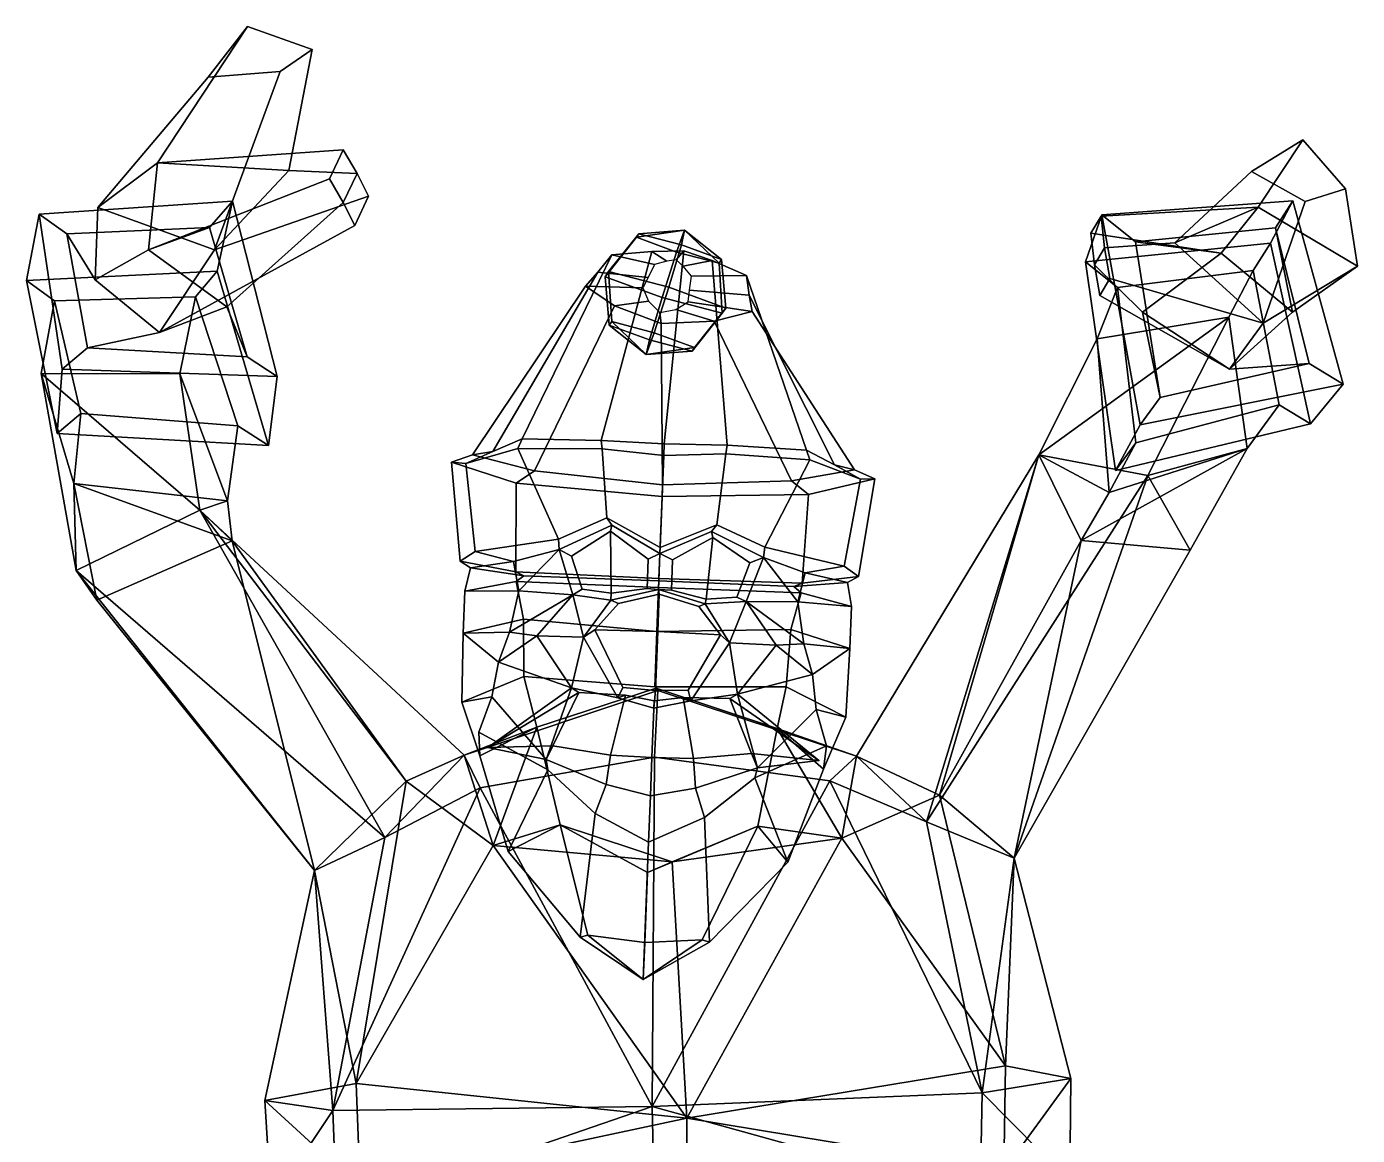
# Model space of a CAD drawing. Extents: x -200 to 218, y -157 to 389.
# Drawn here: x -199.6 to 218.1, y 40.8 to 388.7 of the extents above; entities that cross this region are included whole.
import ezdxf

# ---------------------------------------------------------------- set-up
doc = ezdxf.new("R2010")
doc.units = 0

msp = doc.modelspace()

# ---------------------------------------------------------------- linework, layer by layer
for p in [(-54.813236, 162.48407, 96.495125), (49.113754, 158.41626, 96.495125)]:
    msp.add_point(p)
for points in [[(-142.585358, 372.812683, 122.123642), (-130.232422, 388.667908, 113.663635), (-158.495972, 345.93396, 67.341156), (-177.204926, 331.874329, 95.121826)], [(-109.974281, 381.507629, 112.870102), (-117.239578, 343.550812, 74.044014), (-158.495972, 345.93396, 67.341156), (-130.232422, 388.667908, 113.663635)], [(-119.979156, 374.545349, 127.890564), (-109.974281, 381.507629, 112.870102), (-130.232422, 388.667908, 113.663635), (-142.585358, 372.812683, 122.123642)], [(-119.979156, 374.545349, 127.890564), (-140.543137, 318.675262, 93.041985), (-117.239578, 343.550812, 74.044014), (-109.974281, 381.507629, 112.870102)], [(-119.979156, 374.545349, 127.890564), (-142.585358, 372.812683, 122.123642), (-177.204926, 331.874329, 95.121826), (-140.543137, 318.675262, 93.041985)], [(184.880081, 343.250671, 156.438095), (200.959854, 353.109711, 146.116684), (186.918152, 332.044098, 81.852684), (160.829391, 320.838104, 112.617928)], [(201.709122, 333.791351, 157.658798), (214.331085, 337.728485, 138.358932), (200.959854, 353.109711, 146.116684), (184.880081, 343.250671, 156.438095)], [(214.331085, 337.728485, 138.358932), (218.090103, 313.475159, 83.575615), (186.918152, 332.044098, 81.852684), (200.959854, 353.109711, 146.116684)], [(-100.255257, 350.033386, 57.254444), (-104.489998, 340.923004, 49.097813), (-161.255203, 318.606934, 45.715759), (-158.495972, 345.93396, 67.341156)], [(-95.846313, 342.586884, 64.630157), (-100.255257, 350.033386, 57.254444), (-158.495972, 345.93396, 67.341156), (-117.239578, 343.550812, 74.044014)], [(-95.846313, 342.586884, 64.630157), (-100.19709, 333.46286, 56.520096), (-104.489998, 340.923004, 49.097813), (-100.255257, 350.033386, 57.254444)], [(-177.204926, 331.874329, 95.121826), (-158.495972, 345.93396, 67.341156), (-161.255203, 318.606934, 45.715759), (-178.058868, 309.168854, 63.144478)], [(-92.24482, 335.431396, 72.144737), (-95.846313, 342.586884, 64.630157), (-117.239578, 343.550812, 74.044014), (-140.543137, 318.675262, 93.041985)], [(-92.24482, 335.431396, 72.144737), (-96.502647, 326.293091, 63.968479), (-100.19709, 333.46286, 56.520096), (-95.846313, 342.586884, 64.630157)], [(201.709122, 333.791351, 157.658798), (184.880081, 343.250671, 156.438095), (160.829391, 320.838104, 112.617928), (188.53688, 295.605042, 101.738564)], [(-100.19709, 333.46286, 56.520096), (-136.666946, 300.692322, 53.463169), (-161.255203, 318.606934, 45.715759), (-104.489998, 340.923004, 49.097813)], [(-92.24482, 335.431396, 72.144737), (-140.543137, 318.675262, 93.041985), (-157.815994, 292.685608, 71.540382), (-96.502647, 326.293091, 63.968479)], [(201.709122, 333.791351, 157.658798), (188.53688, 295.605042, 101.738564), (218.090103, 313.475159, 83.575615), (214.331085, 337.728485, 138.358932)], [(-195.607239, 329.837646, 53.013042), (-134.94342, 333.895111, 40.059704), (-139.753647, 311.889343, 16.777281), (-199.55481, 308.97583, 27.592255)], [(-195.607239, 329.837646, 53.013042), (-186.951065, 323.644257, 57.070282), (-142.132172, 325.601563, 48.111446), (-134.94342, 333.895111, 40.059704)], [(-140.543137, 318.675262, 93.041985), (-177.204926, 331.874329, 95.121826), (-178.058868, 309.168854, 63.144478), (-157.815994, 292.685608, 71.540382)], [(-96.502647, 326.293091, 63.968479), (-157.815994, 292.685608, 71.540382), (-136.666946, 300.692322, 53.463169), (-100.19709, 333.46286, 56.520096)], [(-120.94297, 278.879181, 85.915482), (-134.94342, 333.895111, 40.059704), (-142.132172, 325.601563, 48.111446), (-130.387238, 285.039368, 81.996368)], [(-123.670647, 257.184784, 61.032269), (-139.753647, 311.889343, 16.777281), (-134.94342, 333.895111, 40.059704), (-120.94297, 278.879181, 85.915482)], [(197.819794, 333.975708, 54.984898), (190.836319, 320.729492, 25.441973), (132.737564, 314.895172, 42.533684), (137.902237, 329.571289, 70.948494)], [(137.632401, 329.221741, 114.616631), (186.918152, 332.044098, 81.852684), (175.292953, 317.634735, 54.133537), (134.473602, 323.90271, 103.250366)], [(138.677383, 319.241425, 119.96373), (160.829391, 320.838104, 112.617928), (186.918152, 332.044098, 81.852684), (137.632401, 329.221741, 114.616631)], [(197.819794, 333.975708, 54.984898), (137.902237, 329.571289, 70.948494), (148.477859, 321.116608, 72.350616), (192.401031, 325.506134, 60.337612)], [(218.090103, 313.475159, 83.575615), (197.72998, 299.045135, 58.208683), (175.292953, 317.634735, 54.133537), (186.918152, 332.044098, 81.852684)], [(203.395813, 264.001343, 49.248482), (190.836319, 320.729492, 25.441973), (197.819794, 333.975708, 54.984898), (213.584595, 276.474762, 79.385803)], [(213.584595, 276.474762, 79.385803), (197.819794, 333.975708, 54.984898), (192.401031, 325.506134, 60.337612), (202.932617, 282.975006, 78.929428)], [(-189.956467, 261.041382, 66.997025), (-188.448746, 281.147217, 94.585754), (-195.607239, 329.837646, 53.013042), (-199.55481, 308.97583, 27.592255)], [(-188.448746, 281.147217, 94.585754), (-180.425171, 287.856537, 87.764206), (-186.951065, 323.644257, 57.070282), (-195.607239, 329.837646, 53.013042)], [(142.200928, 249.366486, 71.277229), (149.966263, 263.759918, 100.083313), (137.902237, 329.571289, 70.948494), (132.737564, 314.895172, 42.533684)], [(138.677383, 319.241425, 119.96373), (137.632401, 329.221741, 114.616631), (134.473602, 323.90271, 103.250366), (135.634048, 313.914734, 108.548187)], [(149.966263, 263.759918, 100.083313), (156.148346, 272.312347, 94.503082), (148.477859, 321.116608, 72.350616), (137.902237, 329.571289, 70.948494)], [(-178.058868, 309.168854, 63.144478), (-161.255203, 318.606934, 45.715759), (-142.132172, 325.601563, 48.111446), (-186.951065, 323.644257, 57.070282)], [(-157.815994, 292.685608, 71.540382), (-178.058868, 309.168854, 63.144478), (-186.951065, 323.644257, 57.070282), (-180.425171, 287.856537, 87.764206)], [(-136.666946, 300.692322, 53.463169), (-130.387238, 285.039368, 81.996368), (-142.132172, 325.601563, 48.111446), (-161.255203, 318.606934, 45.715759)], [(-16.898239, 311.809662, 3.857715), (-7.415813, 323.689545, -0.639386), (-8.174146, 322.552643, -15.505168), (-17.970688, 310.201843, -17.165756)], [(-8.174146, 322.552643, -15.505168), (4.435952, 317.939911, -23.29143), (-0.137295, 303.678467, -28.177118), (-17.970688, 310.201843, -17.165756)], [(2.007597, 306.894135, 13.869734), (5.95262, 320.213745, 6.440195), (-7.415813, 323.689545, -0.639386), (-16.898239, 311.809662, 3.857715)], [(-7.415813, 323.689545, -0.639386), (6.95848, 324.789063, -8.952443), (-8.174146, 322.552643, -15.505168)], [(6.95848, 324.789063, -8.952443), (4.435952, 317.939911, -23.29143), (-8.174146, 322.552643, -15.505168)], [(5.95262, 320.213745, 6.440195), (6.95848, 324.789063, -8.952443), (-7.415813, 323.689545, -0.639386)], [(6.95848, 324.789063, -8.952443), (17.804419, 314.464111, -16.21179), (4.435952, 317.939911, -23.29143)], [(5.95262, 320.213745, 6.440195), (18.562752, 315.601013, -1.346008), (6.95848, 324.789063, -8.952443)], [(18.562752, 315.601013, -1.346008), (17.804419, 314.464111, -16.21179), (6.95848, 324.789063, -8.952443)], [(135.634048, 313.914734, 108.548187), (134.473602, 323.90271, 103.250366), (175.292953, 317.634735, 54.133537), (150.642349, 299.045135, 71.128242)], [(197.72998, 299.045135, 58.208683), (192.401031, 325.506134, 60.337612), (148.477859, 321.116608, 72.350616), (175.292953, 317.634735, 54.133537)], [(177.977982, 281.15152, 73.632172), (202.932617, 282.975006, 78.929428), (192.401031, 325.506134, 60.337612), (197.72998, 299.045135, 58.208683)], [(-44.06731, 259.303375, 88.605896), (-19.205849, 258.846558, 101.565422), (-3.289166, 318.135406, 61.421307), (-15.861314, 317.079071, 57.821095)], [(0.554859, 257.755463, 108.993706), (6.658741, 318.353058, 63.492741), (-3.289166, 318.135406, 61.421307), (-19.205849, 258.846558, 101.565422)], [(1.375673, 315.06604, 1.303043), (-2.449721, 313.997314, 1.568212), (-15.861314, 317.079071, 57.821095), (-3.289166, 318.135406, 61.421307)], [(4.320117, 315.468109, 1.128927), (1.375673, 315.06604, 1.303043), (-3.289166, 318.135406, 61.421307), (6.658741, 318.353058, 63.492741)], [(17.804419, 314.464111, -16.21179), (18.768541, 298.762939, -18.16507), (-0.137295, 303.678467, -28.177118), (4.435952, 317.939911, -23.29143)], [(0.554859, 257.755463, 108.993706), (20.340391, 257.298676, 101.565422), (15.579742, 315.253021, 61.207088), (6.658741, 318.353058, 63.492741)], [(2.007597, 306.894135, 13.869734), (19.84099, 300.370758, 2.858402), (18.562752, 315.601013, -1.346008), (5.95262, 320.213745, 6.440195)], [(4.320117, 315.468109, 1.128927), (6.658741, 318.353058, 63.492741), (15.579742, 315.253021, 61.207088), (6.521068, 313.46402, 1.163087)], [(190.836319, 320.729492, 25.441973), (185.370117, 312.110352, 30.877335), (142.791077, 306.766479, 43.909924), (132.737564, 314.895172, 42.533684)], [(140.435699, 309.626373, 124.973656), (138.677383, 319.241425, 119.96373), (135.634048, 313.914734, 108.548187), (137.278259, 304.291046, 113.56955)], [(140.435699, 309.626373, 124.973656), (188.53688, 295.605042, 101.738564), (160.829391, 320.838104, 112.617928), (138.677383, 319.241425, 119.96373)], [(150.642349, 299.045135, 71.128242), (175.292953, 317.634735, 54.133537), (148.477859, 321.116608, 72.350616), (156.148346, 272.312347, 94.503082)], [(203.395813, 264.001343, 49.248482), (193.526672, 270.00885, 48.832775), (185.370117, 312.110352, 30.877335), (190.836319, 320.729492, 25.441973)], [(-53.268314, 255.380371, 60.679428), (-44.06731, 259.303375, 88.605896), (-15.861314, 317.079071, 57.821095), (-20.298611, 311.62561, 50.162262)], [(-2.449721, 313.997314, 1.568212), (-4.477574, 309.974274, 1.955243), (-20.298611, 311.62561, 50.162262), (-15.861314, 317.079071, 57.821095)], [(6.521068, 313.46402, 1.163087), (15.579742, 315.253021, 61.207088), (26.392281, 310.624481, 57.341393), (9.072483, 310.409821, 1.254806)], [(45.161507, 255.810852, 88.605896), (26.392281, 310.624481, 57.341393), (15.579742, 315.253021, 61.207088), (20.340391, 257.298676, 101.565422)], [(19.84099, 300.370758, 2.858402), (18.768541, 298.762939, -18.16507), (17.804419, 314.464111, -16.21179), (18.562752, 315.601013, -1.346008)], [(142.200928, 249.366486, 71.277229), (132.737564, 314.895172, 42.533684), (142.791077, 306.766479, 43.909924), (148.525116, 258.047455, 65.601013)], [(137.278259, 304.291046, 113.56955), (135.634048, 313.914734, 108.548187), (150.642349, 299.045135, 71.128242), (177.977982, 281.15152, 73.632172)], [(188.53688, 295.605042, 101.738564), (177.977982, 281.15152, 73.632172), (197.72998, 299.045135, 58.208683), (218.090103, 313.475159, 83.575615)], [(-199.55481, 308.97583, 27.592255), (-139.753647, 311.889343, 16.777281), (-146.551987, 303.930664, 24.489925), (-190.793564, 302.666718, 31.733238)], [(-123.670647, 257.184784, 61.032269), (-133.305573, 263.431061, 57.066582), (-146.551987, 303.930664, 24.489925), (-139.753647, 311.889343, 16.777281)], [(-59.584301, 254.326599, 37.509758), (-53.268314, 255.380371, 60.679428), (-20.298611, 311.62561, 50.162262), (-24.163765, 307.270264, 43.987568)], [(-4.477574, 309.974274, 1.955243), (-6.191275, 306.753387, 2.26956), (-24.163765, 307.270264, 43.987568), (-20.298611, 311.62561, 50.162262)], [(-16.898239, 311.809662, 3.857715), (-17.970688, 310.201843, -17.165756), (-16.692413, 294.971588, -12.961287), (-15.934081, 296.10849, 1.904495)], [(-16.692413, 294.971588, -12.961287), (-17.970688, 310.201843, -17.165756), (-0.137295, 303.678467, -28.177118), (-4.082315, 290.358856, -20.747549)], [(2.007597, 306.894135, 13.869734), (-16.898239, 311.809662, 3.857715), (-15.934081, 296.10849, 1.904495), (-2.565648, 292.63269, 8.984076)], [(9.072483, 310.409821, 1.254806), (26.392281, 310.624481, 57.341393), (27.205357, 304.368958, 49.622952), (8.476362, 305.94101, 1.602894)], [(54.027729, 251.180725, 60.679428), (27.205357, 304.368958, 49.622952), (26.392281, 310.624481, 57.341393), (45.161507, 255.810852, 88.605896)], [(185.370117, 312.110352, 30.877335), (177.702377, 297.501129, -1.251547), (136.43721, 290.732819, 12.132624), (142.791077, 306.766479, 43.909924)], [(140.435699, 309.626373, 124.973656), (137.278259, 304.291046, 113.56955), (177.977982, 281.15152, 73.632172), (188.53688, 295.605042, 101.738564)], [(183.539551, 256.241577, 16.87645), (177.702377, 297.501129, -1.251547), (185.370117, 312.110352, 30.877335), (193.526672, 270.00885, 48.832775)], [(-189.956467, 261.041382, 66.997025), (-199.55481, 308.97583, 27.592255), (-190.793564, 302.666718, 31.733238), (-182.516724, 267.245361, 60.686413)], [(-40.177536, 249.315247, 16.319864), (-59.584301, 254.326599, 37.509758), (-24.163765, 307.270264, 43.987568), (-15.088796, 301.049347, 37.805744)], [(-6.191275, 306.753387, 2.26956), (-4.361482, 302.513611, 2.481498), (-15.088796, 301.049347, 37.805744), (-24.163765, 307.270264, 43.987568)], [(2.007597, 306.894135, 13.869734), (-2.565648, 292.63269, 8.984076), (10.044481, 288.019958, 1.197874), (19.84099, 300.370758, 2.858402)], [(8.476362, 305.94101, 1.602894), (27.205357, 304.368958, 49.622952), (28.14707, 299.279327, 43.393688), (8.073456, 302.312012, 1.881556)], [(136.43721, 290.732819, 12.132624), (140.211411, 242.490417, 34.08091), (148.525116, 258.047455, 65.601013), (142.791077, 306.766479, 43.909924)], [(-190.793564, 302.666718, 31.733238), (-146.551987, 303.930664, 24.489925), (-151.490402, 279.717377, -1.90279), (-194.984177, 279.788879, 4.101109)], [(-184.737503, 245.360718, 31.935472), (-182.516724, 267.245361, 60.686413), (-190.793564, 302.666718, 31.733238), (-194.984177, 279.788879, 4.101109)], [(-151.490402, 279.717377, -1.90279), (-146.551987, 303.930664, 24.489925), (-133.305573, 263.431061, 57.066582), (-136.488281, 239.865356, 29.878597)], [(0.049482, 244.843781, -2.974264), (-40.177536, 249.315247, 16.319864), (-15.088796, 301.049347, 37.805744), (-0.399837, 295.548431, 33.543743)], [(-4.361482, 302.513611, 2.481498), (-0.790374, 298.92923, 2.560645), (-0.399837, 295.548431, 33.543743), (-15.088796, 301.049347, 37.805744)], [(9.286149, 286.883057, -13.667908), (-4.082315, 290.358856, -20.747549), (-0.137295, 303.678467, -28.177118), (18.768541, 298.762939, -18.16507)], [(8.073456, 302.312012, 1.881556), (28.14707, 299.279327, 43.393688), (16.214354, 296.267517, 37.450363), (4.174627, 299.855865, 2.249315)], [(60.242027, 249.636444, 37.509758), (28.14707, 299.279327, 43.393688), (27.205357, 304.368958, 49.622952), (54.027729, 251.180725, 60.679428)], [(-157.815994, 292.685608, 71.540382), (-180.425171, 287.856537, 87.764206), (-130.387238, 285.039368, 81.996368), (-136.666946, 300.692322, 53.463169)], [(4.174627, 299.855865, 2.249315), (16.214354, 296.267517, 37.450363), (-0.399837, 295.548431, 33.543743), (-0.790374, 298.92923, 2.560645)], [(19.84099, 300.370758, 2.858402), (10.044481, 288.019958, 1.197874), (9.286149, 286.883057, -13.667908), (18.768541, 298.762939, -18.16507)], [(40.502934, 246.157349, 16.319864), (16.214354, 296.267517, 37.450363), (28.14707, 299.279327, 43.393688), (60.242027, 249.636444, 37.509758)], [(177.702377, 297.501129, -1.251547), (152.301743, 247.8414, -47.614571), (118.100693, 254.29184, -21.431993)], [(177.702377, 297.501129, -1.251547), (118.100693, 254.29184, -21.431993), (136.43721, 290.732819, 12.132624)], [(177.977982, 281.15152, 73.632172), (150.642349, 299.045135, 71.128242), (156.148346, 272.312347, 94.503082), (202.932617, 282.975006, 78.929428)], [(183.539551, 256.241577, 16.87645), (152.301743, 247.8414, -47.614571), (177.702377, 297.501129, -1.251547)], [(-15.934081, 296.10849, 1.904495), (-16.692413, 294.971588, -12.961287), (-5.088183, 285.783539, -5.354849)], [(-5.088183, 285.783539, -5.354849), (-16.692413, 294.971588, -12.961287), (-4.082315, 290.358856, -20.747549)], [(-2.565648, 292.63269, 8.984076), (-15.934081, 296.10849, 1.904495), (-5.088183, 285.783539, -5.354849)], [(-2.565648, 292.63269, 8.984076), (-5.088183, 285.783539, -5.354849), (10.044481, 288.019958, 1.197874)], [(0.049482, 244.843781, -2.974264), (-0.399837, 295.548431, 33.543743), (16.214354, 296.267517, 37.450363), (40.502934, 246.157349, 16.319864)], [(-5.088183, 285.783539, -5.354849), (-4.082315, 290.358856, -20.747549), (9.286149, 286.883057, -13.667908)], [(140.211411, 242.490417, 34.08091), (136.43721, 290.732819, 12.132624), (118.100693, 254.29184, -21.431993)], [(-188.448746, 281.147217, 94.585754), (-120.94297, 278.879181, 85.915482), (-130.387238, 285.039368, 81.996368), (-180.425171, 287.856537, 87.764206)], [(10.044481, 288.019958, 1.197874), (-5.088183, 285.783539, -5.354849), (9.286149, 286.883057, -13.667908)], [(-189.956467, 261.041382, 66.997025), (-123.670647, 257.184784, 61.032269), (-120.94297, 278.879181, 85.915482), (-188.448746, 281.147217, 94.585754)], [(213.584595, 276.474762, 79.385803), (202.932617, 282.975006, 78.929428), (156.148346, 272.312347, 94.503082), (149.966263, 263.759918, 100.083313)], [(-194.984177, 279.788879, 4.101109), (-151.490402, 279.717377, -1.90279), (-145.213257, 236.946838, -32.445602)], [(-194.984177, 279.788879, 4.101109), (-145.213257, 236.946838, -32.445602), (-184.05191, 217.993134, -38.541252)], [(-184.737503, 245.360718, 31.935472), (-194.984177, 279.788879, 4.101109), (-184.05191, 217.993134, -38.541252)], [(-136.488281, 239.865356, 29.878597), (-145.213257, 236.946838, -32.445602), (-151.490402, 279.717377, -1.90279)], [(203.395813, 264.001343, 49.248482), (213.584595, 276.474762, 79.385803), (149.966263, 263.759918, 100.083313), (142.200928, 249.366486, 71.277229)], [(140.211411, 242.490417, 34.08091), (183.539551, 256.241577, 16.87645), (193.526672, 270.00885, 48.832775), (148.525116, 258.047455, 65.601013)], [(203.395813, 264.001343, 49.248482), (142.200928, 249.366486, 71.277229), (148.525116, 258.047455, 65.601013), (193.526672, 270.00885, 48.832775)], [(-189.956467, 261.041382, 66.997025), (-182.516724, 267.245361, 60.686413), (-133.305573, 263.431061, 57.066582), (-123.670647, 257.184784, 61.032269)], [(-136.488281, 239.865356, 29.878597), (-133.305573, 263.431061, 57.066582), (-182.516724, 267.245361, 60.686413), (-184.737503, 245.360718, 31.935472)], [(-45.428818, 256.283417, 92.966484), (-44.06731, 259.303375, 88.605896), (-53.268314, 255.380371, 60.679428), (-61.723492, 251.544373, 61.73048)], [(-18.922159, 256.156982, 106.255333), (-19.205849, 258.846558, 101.565422), (-44.06731, 259.303375, 88.605896), (-45.428818, 256.283417, 92.966484)], [(-61.723492, 251.544373, 61.73048), (-53.268314, 255.380371, 60.679428), (-59.584301, 254.326599, 37.509758), (-66.236122, 251.966614, 35.851646)], [(-32.623169, 227.862762, 96.802116), (-45.428818, 256.283417, 92.966484), (-61.723492, 251.544373, 61.73048), (-58.753307, 223.952454, 77.739914)], [(-17.410479, 234.518585, 108.592934), (-18.922159, 256.156982, 106.255333), (-45.428818, 256.283417, 92.966484), (-32.623169, 227.862762, 96.802116)], [(0.412599, 254.120911, 112.282356), (0.554859, 257.755463, 108.993706), (-19.205849, 258.846558, 101.565422), (-18.922159, 256.156982, 106.255333)], [(-0.719661, 225.193237, 112.074959), (0.412599, 254.120911, 112.282356), (-18.922159, 256.156982, 106.255333), (-17.410479, 234.518585, 108.592934)], [(0.412599, 254.120911, 112.282356), (19.847347, 254.639526, 106.255333), (20.340391, 257.298676, 101.565422), (0.554859, 257.755463, 108.993706)], [(19.847347, 254.639526, 106.255333), (46.282803, 252.693726, 92.966484), (45.161507, 255.810852, 88.605896), (20.340391, 257.298676, 101.565422)], [(46.282803, 252.693726, 92.966484), (62.157207, 246.695557, 61.73048), (54.027729, 251.180725, 60.679428), (45.161507, 255.810852, 88.605896)], [(183.539551, 256.241577, 16.87645), (131.392807, 227.404114, 22.153591), (165.629974, 224.376831, -11.620028)], [(183.539551, 256.241577, 16.87645), (140.211411, 242.490417, 34.08091), (131.392807, 227.404114, 22.153591)], [(183.539551, 256.241577, 16.87645), (165.629974, 224.376831, -11.620028), (152.301743, 247.8414, -47.614571)], [(-66.236122, 251.966614, 35.851646), (-59.584301, 254.326599, 37.509758), (-40.177536, 249.315247, 16.319864), (-45.863747, 245.399719, 12.511164)], [(-58.753307, 223.952454, 77.739914), (-61.723492, 251.544373, 61.73048), (-66.236122, 251.966614, 35.851646), (-63.446964, 220.969971, 40.018829)], [(-63.446964, 220.969971, 40.018829), (-66.236122, 251.966614, 35.851646), (-45.863747, 245.399719, 12.511164), (-46.057842, 217.548889, 13.866787)], [(-0.719661, 225.193237, 112.074959), (17.020819, 232.362854, 108.592934), (19.847347, 254.639526, 106.255333), (0.412599, 254.120911, 112.282356)], [(17.020819, 232.362854, 108.592934), (32.166275, 225.326843, 96.802124), (46.282803, 252.693726, 92.966484), (19.847347, 254.639526, 106.255333)], [(32.166275, 225.326843, 96.802124), (57.039463, 219.420197, 77.739914), (62.157207, 246.695557, 61.73048), (46.282803, 252.693726, 92.966484)], [(62.157207, 246.695557, 61.73048), (66.689034, 246.763794, 35.851646), (60.242027, 249.636444, 37.509758), (54.027729, 251.180725, 60.679428)], [(86.966957, 147.497925, 44.544853), (118.100693, 254.29184, -21.431993), (60.849361, 159.744019, 2.473714)], [(82.833855, 139.108337, -31.926311), (60.849361, 159.744019, 2.473714), (118.100693, 254.29184, -21.431993)], [(82.833855, 139.108337, -31.926311), (118.100693, 254.29184, -21.431993), (152.301743, 247.8414, -47.614571)], [(86.966957, 147.497925, 44.544853), (131.392807, 227.404114, 22.153591), (118.100693, 254.29184, -21.431993)], [(140.211411, 242.490417, 34.08091), (118.100693, 254.29184, -21.431993), (131.392807, 227.404114, 22.153591)], [(-45.863747, 245.399719, 12.511164), (-40.177536, 249.315247, 16.319864), (0.049482, 244.843781, -2.974264), (-0.091932, 241.230835, -7.526243)], [(66.689034, 246.763794, 35.851646), (45.8657, 241.809326, 12.511164), (40.502934, 246.157349, 16.319864), (60.242027, 249.636444, 37.509758)], [(61.485638, 216.079956, 40.018829), (43.88232, 214.028534, 13.866787), (45.8657, 241.809326, 12.511164), (66.689034, 246.763794, 35.851646)], [(57.039463, 219.420197, 77.739914), (61.485638, 216.079956, 40.018829), (66.689034, 246.763794, 35.851646), (62.157207, 246.695557, 61.73048)], [(110.398941, 127.756958, 1.290339), (82.833855, 139.108337, -31.926311), (152.301743, 247.8414, -47.614571)], [(165.629974, 224.376831, -11.620028), (110.398941, 127.756958, 1.290339), (152.301743, 247.8414, -47.614571)], [(-184.737503, 245.360718, 31.935472), (-177.507324, 208.693878, 5.093211), (-135.078232, 227.354431, 18.727909)], [(-184.737503, 245.360718, 31.935472), (-135.078232, 227.354431, 18.727909), (-136.488281, 239.865356, 29.878597)], [(-184.737503, 245.360718, 31.935472), (-184.05191, 217.993134, -38.541252), (-177.507324, 208.693878, 5.093211)], [(-46.057842, 217.548889, 13.866787), (-45.863747, 245.399719, 12.511164), (-0.091932, 241.230835, -7.526243), (-1.098958, 215.502716, -5.901319)], [(45.8657, 241.809326, 12.511164), (-0.091932, 241.230835, -7.526243), (0.049482, 244.843781, -2.974264), (40.502934, 246.157349, 16.319864)], [(-136.488281, 239.865356, 29.878597), (-135.078232, 227.354431, 18.727909), (-145.213257, 236.946838, -32.445602)], [(43.88232, 214.028534, 13.866787), (-1.098958, 215.502716, -5.901319), (-0.091932, 241.230835, -7.526243), (45.8657, 241.809326, 12.511164)], [(-87.088028, 134.239685, -23.671001), (-184.05191, 217.993134, -38.541252), (-145.213257, 236.946838, -32.445602)], [(-80.466621, 151.891418, 48.60751), (-62.21122, 160.101837, 4.387134), (-145.213257, 236.946838, -32.445602)], [(-80.466621, 151.891418, 48.60751), (-145.213257, 236.946838, -32.445602), (-135.078232, 227.354431, 18.727909)], [(-87.088028, 134.239685, -23.671001), (-145.213257, 236.946838, -32.445602), (-62.21122, 160.101837, 4.387134)], [(-17.410479, 234.518585, 108.592934), (-32.623169, 227.862762, 96.802116), (-32.459629, 224.556946, 94.976685), (-15.929601, 232.244385, 107.094673)], [(-0.719661, 225.193237, 112.074959), (-17.410479, 234.518585, 108.592934), (-15.929601, 232.244385, 107.094673), (-0.793252, 223.31308, 109.102097)], [(-16.262373, 230.360779, 104.469696), (-15.929601, 232.244385, 107.094673), (-32.459629, 224.556946, 94.976685), (-28.517681, 222.465332, 94.654114)], [(-16.126102, 210.847412, 102.64016), (-16.262373, 230.360779, 104.469696), (-28.517681, 222.465332, 94.654114), (-25.172083, 212.136719, 97.547935)], [(-16.262373, 230.360779, 104.469696), (-4.451229, 221.520142, 106.095726), (-0.793252, 223.31308, 109.102097), (-15.929601, 232.244385, 107.094673)], [(-4.451229, 221.520142, 106.095726), (-16.262373, 230.360779, 104.469696), (-16.126102, 210.847412, 102.64016), (-4.807816, 212.409851, 106.939926)], [(-0.719661, 225.193237, 112.074959), (-0.793252, 223.31308, 109.102097), (15.366713, 230.211365, 107.094673), (17.020819, 232.362854, 108.592934)], [(15.803466, 228.409973, 104.268639), (15.366713, 230.211365, 107.094673), (-0.793252, 223.31308, 109.102097), (3.17085, 221.341187, 106.276039)], [(17.020819, 232.362854, 108.592934), (15.366713, 230.211365, 107.094673), (31.744839, 222.043884, 94.976685), (32.166275, 225.326843, 96.802124)], [(15.803466, 228.409973, 104.268639), (27.418242, 220.395508, 92.15062), (31.744839, 222.043884, 94.976685), (15.366713, 230.211365, 107.094673)], [(-177.507324, 208.693878, 5.093211), (-109.175262, 123.863739, 14.305077), (-135.078232, 227.354431, 18.727909)], [(-109.175262, 123.863739, 14.305077), (-80.466621, 151.891418, 48.60751), (-135.078232, 227.354431, 18.727909)], [(-46.700951, 220.822784, 78.249641), (-32.459629, 224.556946, 94.976685), (-32.623169, 227.862762, 96.802116), (-58.753307, 223.952454, 77.739914)], [(3.17085, 221.341187, 106.276039), (2.799114, 211.843842, 107.318283), (13.7283, 209.06601, 102.009949), (15.803466, 228.409973, 104.268639)], [(13.7283, 209.06601, 102.009949), (23.322264, 209.687286, 95.723228), (27.418242, 220.395508, 92.15062), (15.803466, 228.409973, 104.268639)], [(110.398941, 127.756958, 1.290339), (131.392807, 227.404114, 22.153591), (86.966957, 147.497925, 44.544853)], [(165.629974, 224.376831, -11.620028), (131.392807, 227.404114, 22.153591), (110.398941, 127.756958, 1.290339)], [(-58.753307, 223.952454, 77.739914), (-63.446964, 220.969971, 40.018829), (-60.22271, 218.828491, 41.26128), (-46.700951, 220.822784, 78.249641)], [(-45.086304, 211.635132, 78.655991), (-32.459629, 224.556946, 94.976685), (-46.700951, 220.822784, 78.249641)], [(-28.079374, 210.408417, 98.549278), (-32.459629, 224.556946, 94.976685), (-45.086304, 211.635132, 78.655991)], [(-25.172083, 212.136719, 97.547935), (-28.517681, 222.465332, 94.654114), (-32.459629, 224.556946, 94.976685), (-28.079374, 210.408417, 98.549278)], [(-4.807816, 212.409851, 106.939926), (-1.23518, 212.0224, 110.144325), (-0.793252, 223.31308, 109.102097), (-4.451229, 221.520142, 106.095726)], [(2.799114, 211.843842, 107.318283), (3.17085, 221.341187, 106.276039), (-0.793252, 223.31308, 109.102097), (-1.23518, 212.0224, 110.144325)], [(23.322264, 209.687286, 95.723228), (26.272106, 208.281067, 98.549278), (31.744839, 222.043884, 94.976685), (27.418242, 220.395508, 92.15062)], [(26.272106, 208.281067, 98.549278), (42.451511, 208.208801, 78.655991), (31.744839, 222.043884, 94.976685)], [(44.77935, 217.242126, 78.249641), (57.039463, 219.420197, 77.739914), (32.166275, 225.326843, 96.802124), (31.744839, 222.043884, 94.976685)], [(42.451511, 208.208801, 78.655991), (44.77935, 217.242126, 78.249641), (31.744839, 222.043884, 94.976685)], [(-109.175262, 123.863739, 14.305077), (-184.05191, 217.993134, -38.541252), (-87.088028, 134.239685, -23.671001)], [(-177.507324, 208.693878, 5.093211), (-184.05191, 217.993134, -38.541252), (-109.175262, 123.863739, 14.305077)], [(-63.446964, 220.969971, 40.018829), (-46.057842, 217.548889, 13.866787), (-43.517204, 216.336121, 14.896184), (-60.22271, 218.828491, 41.26128)], [(-46.700951, 220.822784, 78.249641), (-60.22271, 218.828491, 41.26128), (-62.015858, 211.481018, 42.462151), (-45.086304, 211.635132, 78.655991)], [(-62.015858, 211.481018, 42.462151), (-60.22271, 218.828491, 41.26128), (-43.517204, 216.336121, 14.896184), (-45.901932, 214.532501, 12.67251)], [(-46.057842, 217.548889, 13.866787), (-1.098958, 215.502716, -5.901319), (-1.128427, 214.749847, -2.27502), (-43.517204, 216.336121, 14.896184)], [(44.77935, 217.242126, 78.249641), (42.451511, 208.208801, 78.655991), (59.31723, 206.731903, 42.462151), (58.10387, 214.197052, 41.26128)], [(57.039463, 219.420197, 77.739914), (44.77935, 217.242126, 78.249641), (58.10387, 214.197052, 41.26128), (61.485638, 216.079956, 40.018829)], [(-62.553654, 198.298035, 44.641083), (-62.015858, 211.481018, 42.462151), (-45.901932, 214.532501, 12.67251), (-43.616741, 202.73703, 11.188781)], [(-45.901932, 214.532501, 12.67251), (-43.517204, 216.336121, 14.896184), (-1.128427, 214.749847, -2.27502), (-1.208312, 212.708893, -2.405132)], [(-43.616741, 202.73703, 11.188781), (-45.901932, 214.532501, 12.67251), (-1.208312, 212.708893, -2.405132), (-1.751025, 198.843323, -0.945824)], [(43.491112, 211.033569, 12.67251), (-1.208312, 212.708893, -2.405132), (-1.128427, 214.749847, -2.27502), (41.254662, 213.018066, 14.896184)], [(43.88232, 214.028534, 13.866787), (41.254662, 213.018066, 14.896184), (-1.128427, 214.749847, -2.27502), (-1.098958, 215.502716, -5.901319)], [(61.485638, 216.079956, 40.018829), (58.10387, 214.197052, 41.26128), (41.254662, 213.018066, 14.896184), (43.88232, 214.028534, 13.866787)], [(59.31723, 206.731903, 42.462151), (43.491112, 211.033569, 12.67251), (41.254662, 213.018066, 14.896184), (58.10387, 214.197052, 41.26128)], [(-45.086304, 211.635132, 78.655991), (-62.015858, 211.481018, 42.462151), (-62.553654, 198.298035, 44.641083), (-48.038525, 198.641479, 78.504814)], [(-48.038525, 198.641479, 78.504814), (-28.079374, 210.408417, 98.549278), (-45.086304, 211.635132, 78.655991)], [(-39.423115, 197.486908, 101.72583), (-28.079374, 210.408417, 98.549278), (-48.038525, 198.641479, 78.504814)], [(-39.423115, 197.486908, 101.72583), (-24.796553, 197.067871, 104.760262), (-28.079374, 210.408417, 98.549278)], [(-16.126102, 210.847412, 102.64016), (-25.172083, 212.136719, 97.547935), (-28.079374, 210.408417, 98.549278), (-16.178774, 208.660736, 104.835991)], [(-24.796553, 197.067871, 104.760262), (-16.178774, 208.660736, 104.835991), (-28.079374, 210.408417, 98.549278)], [(-1.49339, 198.819153, 128.666168), (-1.031218, 210.627014, 124.536148), (-13.778751, 207.689087, 121.01963), (-21.184626, 199.408081, 122.216965)], [(-16.126102, 210.847412, 102.64016), (-16.178774, 208.660736, 104.835991), (-1.23518, 212.0224, 110.144325), (-4.807816, 212.409851, 106.939926)], [(-1.031218, 210.627014, 124.536148), (-1.23518, 212.0224, 110.144325), (-16.178774, 208.660736, 104.835991), (-13.778751, 207.689087, 121.01963)], [(40.290951, 199.452789, 11.188781), (-1.751025, 198.843323, -0.945824), (-1.208312, 212.708893, -2.405132), (43.491112, 211.033569, 12.67251)], [(-1.49339, 198.819153, 128.666168), (18.183632, 197.867157, 122.216965), (11.44768, 206.701721, 121.01963), (-1.031218, 210.627014, 124.536148)], [(-1.031218, 210.627014, 124.536148), (11.44768, 206.701721, 121.01963), (13.399936, 207.502991, 104.835991), (-1.23518, 212.0224, 110.144325)], [(13.7283, 209.06601, 102.009949), (2.799114, 211.843842, 107.318283), (-1.23518, 212.0224, 110.144325), (13.399936, 207.502991, 104.835991)], [(13.7283, 209.06601, 102.009949), (13.399936, 207.502991, 104.835991), (26.272106, 208.281067, 98.549278), (23.322264, 209.687286, 95.723228)], [(58.822971, 193.547211, 44.641083), (40.290951, 199.452789, 11.188781), (43.491112, 211.033569, 12.67251), (59.31723, 206.731903, 42.462151)], [(-21.184626, 199.408081, 122.216965), (-13.778751, 207.689087, 121.01963), (-16.178774, 208.660736, 104.835991), (-24.796553, 197.067871, 104.760262)], [(18.183632, 197.867157, 122.216965), (21.085228, 195.272034, 104.760262), (13.399936, 207.502991, 104.835991), (11.44768, 206.701721, 121.01963)], [(21.085228, 195.272034, 104.760262), (26.272106, 208.281067, 98.549278), (13.399936, 207.502991, 104.835991)], [(35.699795, 194.546509, 101.72583), (26.272106, 208.281067, 98.549278), (21.085228, 195.272034, 104.760262)], [(35.699795, 194.546509, 101.72583), (44.379097, 195.02417, 78.504814), (26.272106, 208.281067, 98.549278)], [(44.379097, 195.02417, 78.504814), (42.451511, 208.208801, 78.655991), (26.272106, 208.281067, 98.549278)], [(42.451511, 208.208801, 78.655991), (44.379097, 195.02417, 78.504814), (58.822971, 193.547211, 44.641083), (59.31723, 206.731903, 42.462151)], [(-62.960644, 176.743164, 46.003769), (-62.553654, 198.298035, 44.641083), (-43.616741, 202.73703, 11.188781), (-43.528149, 184.732117, 14.099627)], [(-43.528149, 184.732117, 14.099627), (-43.616741, 202.73703, 11.188781), (-1.751025, 198.843323, -0.945824), (-2.429996, 181.496521, 3.485335)], [(-53.506718, 178.386597, 78.12674), (-51.474724, 189.245331, 77.948036), (-62.553654, 198.298035, 44.641083), (-62.960644, 176.743164, 46.003769)], [(-48.038525, 198.641479, 78.504814), (-62.553654, 198.298035, 44.641083), (-51.474724, 189.245331, 77.948036)], [(-51.474724, 189.245331, 77.948036), (-39.423115, 197.486908, 101.72583), (-48.038525, 198.641479, 78.504814)], [(-28.553768, 181.236023, 98.608398), (-39.423115, 197.486908, 101.72583), (-51.474724, 189.245331, 77.948036)], [(-28.553768, 181.236023, 98.608398), (-24.796553, 197.067871, 104.760262), (-39.423115, 197.486908, 101.72583)], [(-14.040311, 178.045593, 104.511536), (-24.796553, 197.067871, 104.760262), (-28.553768, 181.236023, 98.608398)], [(-12.461653, 181.305054, 117.381271), (-21.184626, 199.408081, 122.216965), (-24.796553, 197.067871, 104.760262), (-14.040311, 178.045593, 104.511536)], [(-2.215035, 180.382141, 122.611298), (-1.49339, 198.819153, 128.666168), (-21.184626, 199.408081, 122.216965), (-12.461653, 181.305054, 117.381271)], [(38.795322, 181.509888, 14.099627), (-2.429996, 181.496521, 3.485335), (-1.751025, 198.843323, -0.945824), (40.290951, 199.452789, 11.188781)], [(-2.215035, 180.382141, 122.611298), (8.072373, 180.501343, 117.381271), (18.183632, 197.867157, 122.216965), (-1.49339, 198.819153, 128.666168)], [(8.072373, 180.501343, 117.381271), (8.875064, 177.148621, 104.511536), (21.085228, 195.272034, 104.760262), (18.183632, 197.867157, 122.216965)], [(57.543941, 172.026489, 46.003769), (38.795322, 181.509888, 14.099627), (40.290951, 199.452789, 11.188781), (58.822971, 193.547211, 44.641083)], [(8.875064, 177.148621, 104.511536), (23.593493, 179.194946, 98.608398), (21.085228, 195.272034, 104.760262)], [(23.593493, 179.194946, 98.608398), (35.699795, 194.546509, 101.72583), (21.085228, 195.272034, 104.760262)], [(23.593493, 179.194946, 98.608398), (47.070354, 185.388184, 77.948036), (35.699795, 194.546509, 101.72583)], [(47.070354, 185.388184, 77.948036), (44.379097, 195.02417, 78.504814), (35.699795, 194.546509, 101.72583)], [(44.379097, 195.02417, 78.504814), (47.070354, 185.388184, 77.948036), (58.822971, 193.547211, 44.641083)], [(48.247387, 174.403809, 78.12674), (57.543941, 172.026489, 46.003769), (58.822971, 193.547211, 44.641083), (47.070354, 185.388184, 77.948036)], [(-53.506718, 178.386597, 78.12674), (-36.549088, 158.705536, 104.917747), (-28.553768, 181.236023, 98.608398), (-51.474724, 189.245331, 77.948036)], [(-57.286644, 159.896729, 50.112881), (-62.960644, 176.743164, 46.003769), (-43.528149, 184.732117, 14.099627), (-39.384167, 168.840576, 32.526165)], [(-39.384167, 168.840576, 32.526165), (-43.528149, 184.732117, 14.099627), (-2.429996, 181.496521, 3.485335), (-1.995574, 181.067383, 8.907197)], [(48.247387, 174.403809, 78.12674), (47.070354, 185.388184, 77.948036), (23.593493, 179.194946, 98.608398), (29.803312, 156.108429, 104.917747)], [(-1.476365, 180.378906, 5.122703), (-62.21122, 160.101837, 4.387134), (-39.384167, 168.840576, 32.526165), (-1.995574, 181.067383, 8.907197)], [(-1.476365, 180.378906, 5.122703), (-2.547095, 159.46286, -46.028259), (-57.199093, 149.828552, -34.476948), (-62.21122, 160.101837, 4.387134)], [(-26.244951, 179.723938, 112.608627), (-28.553768, 181.236023, 98.608398), (-54.813236, 162.48407, 96.495125)], [(-54.813236, 162.48407, 96.495125), (-28.553768, 181.236023, 98.608398), (-36.549088, 158.705536, 104.917747)], [(-34.383224, 162.980713, 115.00264), (-26.244951, 179.723938, 112.608627), (-54.813236, 162.48407, 96.495125)], [(-11.569083, 178.887024, 112.725739), (-26.244951, 179.723938, 112.608627), (-34.383224, 162.980713, 115.00264), (-16.269247, 160.078705, 123.670204)], [(-26.244951, 179.723938, 112.608627), (-11.569083, 178.887024, 112.725739), (-14.040311, 178.045593, 104.511536), (-28.553768, 181.236023, 98.608398)], [(-2.215035, 180.382141, 122.611298), (-12.461653, 181.305054, 117.381271), (-14.040311, 178.045593, 104.511536), (-2.69164, 174.81189, 110.431023)], [(-2.215035, 180.382141, 122.611298), (-2.69164, 174.81189, 110.431023), (8.875064, 177.148621, 104.511536), (8.072373, 180.501343, 117.381271)], [(-1.476365, 180.378906, 5.122703), (60.849361, 159.744019, 2.473714), (52.493195, 151.982941, -38.354874), (-2.547095, 159.46286, -46.028259)], [(36.036358, 168.480408, 31.213272), (-1.995574, 181.067383, 8.907197), (-2.429996, 181.496521, 3.485335), (38.795322, 181.509888, 14.099627)], [(-1.995574, 181.067383, 8.907197), (36.036358, 168.480408, 31.213272), (60.849361, 159.744019, 2.473714), (-1.476365, 180.378906, 5.122703)], [(50.570534, 155.675079, 50.112881), (36.036358, 168.480408, 31.213272), (38.795322, 181.509888, 14.099627), (57.543941, 172.026489, 46.003769)], [(-57.286644, 159.896729, 50.112881), (-57.667412, 167.282745, 81.29702), (-53.506718, 178.386597, 78.12674), (-62.960644, 176.743164, 46.003769)], [(-53.506718, 178.386597, 78.12674), (-57.667412, 167.282745, 81.29702), (-35.992447, 155.459534, 95.906563), (-36.549088, 158.705536, 104.917747)], [(-16.269247, 160.078705, 123.670204), (-3.296158, 159.36731, 124.353912), (-2.601263, 177.120911, 115.474304), (-11.569083, 178.887024, 112.725739)], [(-2.601263, 177.120911, 115.474304), (-2.69164, 174.81189, 110.431023), (-14.040311, 178.045593, 104.511536), (-11.569083, 178.887024, 112.725739)], [(9.692846, 159.0625, 123.670204), (6.477168, 178.180664, 112.725739), (-2.601263, 177.120911, 115.474304), (-3.296158, 159.36731, 124.353912)], [(-2.601263, 177.120911, 115.474304), (6.477168, 178.180664, 112.725739), (8.875064, 177.148621, 104.511536), (-2.69164, 174.81189, 110.431023)], [(21.17355, 177.86792, 112.608627), (23.593493, 179.194946, 98.608398), (8.875064, 177.148621, 104.511536), (6.477168, 178.180664, 112.725739)], [(6.477168, 178.180664, 112.725739), (9.692846, 159.0625, 123.670204), (27.978237, 160.539795, 115.00264), (21.17355, 177.86792, 112.608627)], [(21.17355, 177.86792, 112.608627), (49.113754, 158.41626, 96.495125), (23.593493, 179.194946, 98.608398)], [(27.978237, 160.539795, 115.00264), (49.113754, 158.41626, 96.495125), (21.17355, 177.86792, 112.608627)], [(49.113754, 158.41626, 96.495125), (29.803312, 156.108429, 104.917747), (23.593493, 179.194946, 98.608398)], [(48.247387, 174.403809, 78.12674), (29.803312, 156.108429, 104.917747), (28.994659, 152.915894, 95.906563), (51.527454, 163.008728, 81.29702)], [(50.570534, 155.675079, 50.112881), (57.543941, 172.026489, 46.003769), (48.247387, 174.403809, 78.12674), (51.527454, 163.008728, 81.29702)], [(-62.21122, 160.101837, 4.387134), (-53.089741, 131.696533, 61.371498), (-39.384167, 168.840576, 32.526165)], [(-35.992447, 155.459534, 95.906563), (-57.667412, 167.282745, 81.29702), (-57.286644, 159.896729, 50.112881), (-48.375832, 129.877808, 66.107307)], [(-48.375832, 129.877808, 66.107307), (-57.286644, 159.896729, 50.112881), (-39.384167, 168.840576, 32.526165), (-32.138645, 138.24231, 60.775589)], [(-53.089741, 131.696533, 61.371498), (-32.138645, 138.24231, 60.775589), (-39.384167, 168.840576, 32.526165)], [(39.340633, 126.444458, 66.107307), (29.976433, 137.83197, 59.279987), (36.036358, 168.480408, 31.213272), (50.570534, 155.675079, 50.112881)], [(56.325317, 134.024048, 57.181953), (36.036358, 168.480408, 31.213272), (29.976433, 137.83197, 59.279987)], [(60.849361, 159.744019, 2.473714), (36.036358, 168.480408, 31.213272), (56.325317, 134.024048, 57.181953)], [(-36.549088, 158.705536, 104.917747), (-34.383224, 162.980713, 115.00264), (-54.813236, 162.48407, 96.495125)], [(-16.269247, 160.078705, 123.670204), (-34.383224, 162.980713, 115.00264), (-36.549088, 158.705536, 104.917747), (-17.633804, 150.825958, 113.764572)], [(28.994659, 152.915894, 95.906563), (39.340633, 126.444458, 66.107307), (50.570534, 155.675079, 50.112881), (51.527454, 163.008728, 81.29702)], [(-87.088028, 134.239685, -23.671001), (-62.21122, 160.101837, 4.387134), (-57.199093, 149.828552, -34.476948)], [(-80.466621, 151.891418, 48.60751), (-53.089741, 131.696533, 61.371498), (-62.21122, 160.101837, 4.387134)], [(-3.205866, 49.822937, -101.481255), (-57.199093, 149.828552, -34.476948), (-2.547095, 159.46286, -46.028259)], [(-21.171589, 141.805908, 115.812424), (-17.633804, 150.825958, 113.764572), (-36.549088, 158.705536, 104.917747), (-35.992447, 155.459534, 95.906563)], [(-3.296158, 159.36731, 124.353912), (-16.269247, 160.078705, 123.670204), (-17.633804, 150.825958, 113.764572), (-3.767931, 147.314148, 119.235947)], [(-3.296158, 159.36731, 124.353912), (-3.767931, 147.314148, 119.235947), (10.330011, 149.731415, 113.764572), (9.692846, 159.0625, 123.670204)], [(-3.205866, 49.822937, -101.481255), (-2.547095, 159.46286, -46.028259), (52.493195, 151.982941, -38.354874)], [(9.692846, 159.0625, 123.670204), (10.330011, 149.731415, 113.764572), (29.803312, 156.108429, 104.917747), (27.978237, 160.539795, 115.00264)], [(29.803312, 156.108429, 104.917747), (49.113754, 158.41626, 96.495125), (27.978237, 160.539795, 115.00264)], [(82.833855, 139.108337, -31.926311), (52.493195, 151.982941, -38.354874), (60.849361, 159.744019, 2.473714)], [(86.966957, 147.497925, 44.544853), (60.849361, 159.744019, 2.473714), (56.325317, 134.024048, 57.181953)], [(-25.879005, 102.9758, 97.859222), (-21.171589, 141.805908, 115.812424), (-35.992447, 155.459534, 95.906563), (-48.375832, 129.877808, 66.107307)], [(13.151944, 140.462463, 115.812424), (28.994659, 152.915894, 95.906563), (29.803312, 156.108429, 104.917747), (10.330011, 149.731415, 113.764572)], [(-96.111549, 57.052032, 91.881065), (-80.466621, 151.891418, 48.60751), (-109.175262, 123.863739, 14.305077)], [(-96.111549, 57.052032, 91.881065), (-53.089741, 131.696533, 61.371498), (-80.466621, 151.891418, 48.60751)], [(-4.336222, 132.795105, 122.178642), (-3.767931, 147.314148, 119.235947), (-17.633804, 150.825958, 113.764572), (-21.171589, 141.805908, 115.812424)], [(100.336266, 54.155807, -72.189445), (-3.205866, 49.822937, -101.481255), (52.493195, 151.982941, -38.354874)], [(14.809906, 101.383179, 97.859222), (39.340633, 126.444458, 66.107307), (28.994659, 152.915894, 95.906563), (13.151944, 140.462463, 115.812424)], [(100.336266, 54.155807, -72.189445), (52.493195, 151.982941, -38.354874), (82.833855, 139.108337, -31.926311)], [(-103.457756, 48.586548, -62.164768), (-57.199093, 149.828552, -34.476948), (-3.205866, 49.822937, -101.481255)], [(-103.457756, 48.586548, -62.164768), (-87.088028, 134.239685, -23.671001), (-57.199093, 149.828552, -34.476948)], [(-4.336222, 132.795105, 122.178642), (13.151944, 140.462463, 115.812424), (10.330011, 149.731415, 113.764572), (-3.767931, 147.314148, 119.235947)], [(107.682472, 62.621292, 81.856392), (86.966957, 147.497925, 44.544853), (56.325317, 134.024048, 57.181953)], [(107.682472, 62.621292, 81.856392), (110.398941, 127.756958, 1.290339), (86.966957, 147.497925, 44.544853)], [(2.991609, 126.579651, 67.151367), (-32.138645, 138.24231, 60.775589), (-53.089741, 131.696533, 61.371498)], [(-25.879005, 102.9758, 97.859222), (-48.375832, 129.877808, 66.107307), (-32.138645, 138.24231, 60.775589), (-23.434835, 103.572937, 81.952538)], [(-23.434835, 103.572937, 81.952538), (-32.138645, 138.24231, 60.775589), (-4.709507, 123.258179, 56.009388), (-5.571386, 101.238358, 77.656464)], [(-4.709507, 123.258179, 56.009388), (-32.138645, 138.24231, 60.775589), (2.991609, 126.579651, 67.151367)], [(-6.024109, 89.671906, 101.101158), (-4.336222, 132.795105, 122.178642), (-21.171589, 141.805908, 115.812424), (-25.879005, 102.9758, 97.859222)], [(-6.024109, 89.671906, 101.101158), (14.809906, 101.383179, 97.859222), (13.151944, 140.462463, 115.812424), (-4.336222, 132.795105, 122.178642)], [(12.419888, 102.169556, 81.952538), (-5.571386, 101.238358, 77.656464), (-4.709507, 123.258179, 56.009388), (29.976433, 137.83197, 59.279987)], [(-4.709507, 123.258179, 56.009388), (2.991609, 126.579651, 67.151367), (29.976433, 137.83197, 59.279987)], [(2.991609, 126.579651, 67.151367), (56.325317, 134.024048, 57.181953), (29.976433, 137.83197, 59.279987)], [(14.809906, 101.383179, 97.859222), (12.419888, 102.169556, 81.952538), (29.976433, 137.83197, 59.279987), (39.340633, 126.444458, 66.107307)], [(100.336266, 54.155807, -72.189445), (82.833855, 139.108337, -31.926311), (110.398941, 127.756958, 1.290339)], [(-103.457756, 48.586548, -62.164768), (-109.175262, 123.863739, 14.305077), (-87.088028, 134.239685, -23.671001)], [(7.627166, 46.216919, 116.742722), (56.325317, 134.024048, 57.181953), (2.991609, 126.579651, 67.151367)], [(7.627166, 46.216919, 116.742722), (107.682472, 62.621292, 81.856392), (56.325317, 134.024048, 57.181953)], [(7.627166, 46.216919, 116.742722), (-53.089741, 131.696533, 61.371498), (-96.111549, 57.052032, 91.881065)], [(7.627166, 46.216919, 116.742722), (2.991609, 126.579651, 67.151367), (-53.089741, 131.696533, 61.371498)], [(128.162201, 58.587067, -4.977297), (100.336266, 54.155807, -72.189445), (110.398941, 127.756958, 1.290339)], [(107.682472, 62.621292, 81.856392), (128.162201, 58.587067, -4.977297), (110.398941, 127.756958, 1.290339)], [(-96.111549, 57.052032, 91.881065), (-109.175262, 123.863739, 14.305077), (-124.757965, 51.675293, 7.463907)], [(-124.757965, 51.675293, 7.463907), (-109.175262, 123.863739, 14.305077), (-103.457756, 48.586548, -62.164768)], [(-6.024109, 89.671906, 101.101158), (-25.879005, 102.9758, 97.859222), (-23.434835, 103.572937, 81.952538)], [(-6.024109, 89.671906, 101.101158), (-23.434835, 103.572937, 81.952538), (-5.571386, 101.238358, 77.656464)], [(-6.024109, 89.671906, 101.101158), (-5.571386, 101.238358, 77.656464), (12.419888, 102.169556, 81.952538)], [(-6.024109, 89.671906, 101.101158), (12.419888, 102.169556, 81.952538), (14.809906, 101.383179, 97.859222)], [(107.094772, 29.781876, 70.202782), (107.682472, 62.621292, 81.856392), (7.627166, 46.216919, 116.742722)], [(127.86422, 26.319717, -6.105088), (100.336266, 54.155807, -72.189445), (128.162201, 58.587067, -4.977297)], [(107.094772, 29.781876, 70.202782), (128.162201, 58.587067, -4.977297), (107.682472, 62.621292, 81.856392)], [(107.094772, 29.781876, 70.202782), (127.86422, 26.319717, -6.105088), (128.162201, 58.587067, -4.977297)], [(-94.881233, 24.262299, 80.138031), (-96.111549, 57.052032, 91.881065), (-124.757965, 51.675293, 7.463907)], [(-94.881233, 24.262299, 80.138031), (7.627166, 46.216919, 116.742722), (-96.111549, 57.052032, 91.881065)], [(-94.881233, 24.262299, 80.138031), (-124.757965, 51.675293, 7.463907), (-122.814423, 19.469193, 6.225855)], [(-122.814423, 19.469193, 6.225855), (-124.757965, 51.675293, 7.463907), (-103.457756, 48.586548, -62.164768)], [(99.732018, 21.297302, -84.190056), (-3.205866, 49.822937, -101.481255), (100.336266, 54.155807, -72.189445)], [(127.86422, 26.319717, -6.105088), (99.732018, 21.297302, -84.190056), (100.336266, 54.155807, -72.189445)], [(-122.814423, 19.469193, 6.225855), (-103.457756, 48.586548, -62.164768), (-102.243988, 15.777725, -74.254807)], [(-102.243988, 15.777725, -74.254807), (-103.457756, 48.586548, -62.164768), (-3.205866, 49.822937, -101.481255)], [(-102.243988, 15.777725, -74.254807), (-3.205866, 49.822937, -101.481255), (-2.545203, 17.163422, -109.367073)], [(-94.881233, 24.262299, 80.138031), (7.541168, 28.73056, 105.279793), (7.627166, 46.216919, 116.742722)], [(99.732018, 21.297302, -84.190056), (-2.545203, 17.163422, -109.367073), (-3.205866, 49.822937, -101.481255)], [(107.094772, 29.781876, 70.202782), (7.627166, 46.216919, 116.742722), (7.541168, 28.73056, 105.279793)]]:
    msp.add_3dface(points)

doc.saveas('drawing.dxf')
